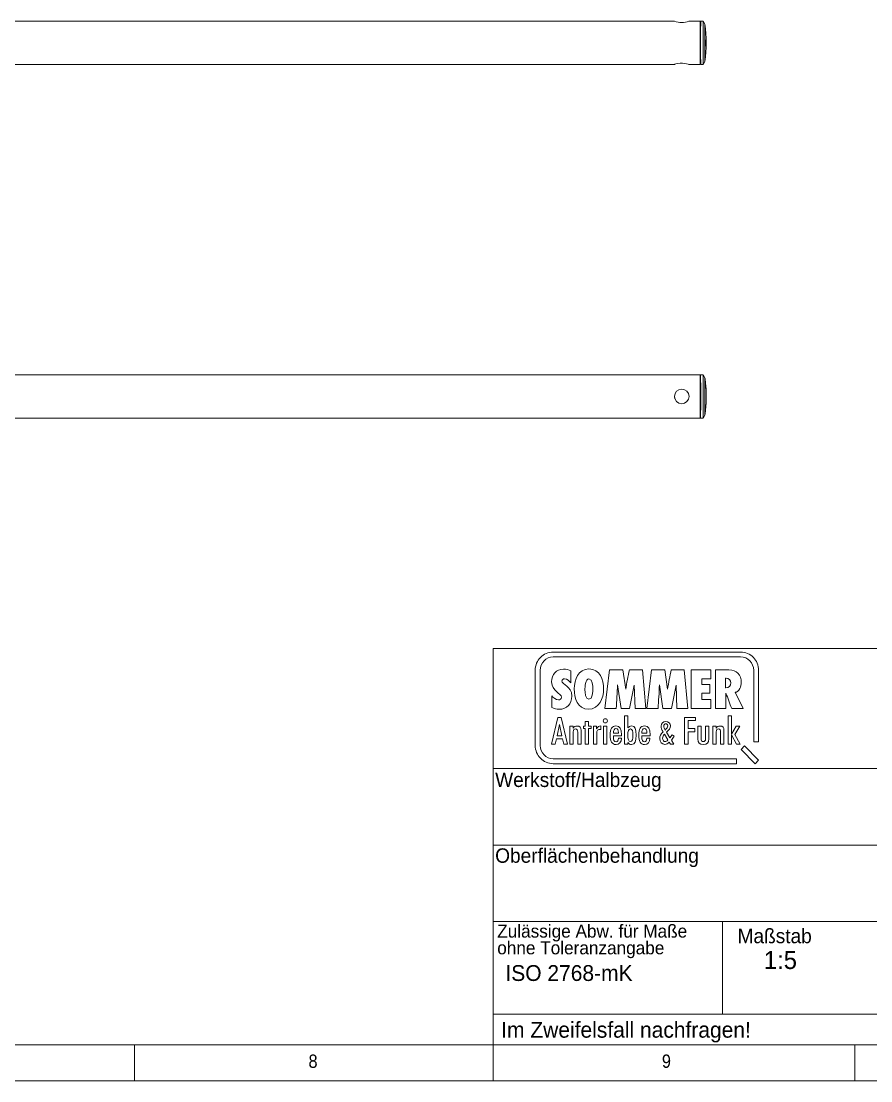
# Model space of a CAD drawing. Header units: millimetres. Extents: x 2 to 603, y 5 to 415.
# Drawn here: x 331.3 to 449.2, y 5 to 152.1 of the extents above; entities that cross this region are included whole.
import ezdxf

# ---------------------------------------------------------------- set-up
doc = ezdxf.new("R2010")
doc.units = ezdxf.units.MM
doc.linetypes.add('SLD-Durchgehend', pattern=[0])
doc.linetypes.add('SLD-Phantom', pattern=[12.7, 6.35, -1.27, 1.27, -1.27, 1.27, -1.27])
doc.styles.add('SLDTEXTSTYLE0', font='GOTHIC.TTF', dxfattribs={"width": 0.913})
doc.styles.add('SLDTEXTSTYLE1', font='ARIAL.TTF', dxfattribs={"width": 0.948})

# ---------------------------------------------------------------- blocks, each defined once
blk = doc.blocks.new('Logo_Sommer')
at = {"color": 7, "linetype": 'SLD-Durchgehend', "lineweight": 15}
for p, q in [((4.195835, 0), (-4.195835, 0)), ((-4.195835, -0.22029), (4.195835, -0.22029)), ((-5.000005, -0.8204), (-5.000005, -4.17961)), ((-4.779705, -4.17961), (-4.779705, -0.8204)), ((-3.404655, -0.84922), (-3.404655, -1.37862)), ((-1.878455, -2.53293), (-1.672575, -0.79524)), ((-1.672575, -0.79524), (-1.076011, -0.79524)), ((-1.076011, -0.79524), (-0.949565, -1.66776)), ((-0.785345, -0.79524), (-0.204475, -0.79524)), ((-0.204475, -0.79524), (-0.045165, -2.53293)), ((-0.004755, -2.53293), (0.202355, -0.79551)), ((0.202355, -0.79551), (0.795475, -0.79551)), ((0.795475, -0.79551), (0.925375, -1.66804)), ((1.089585, -0.79551), (1.670455, -0.79551)), ((1.670455, -0.79551), (1.829765, -2.5332)), ((1.986335, -2.53293), (1.986335, -0.79524)), ((1.986335, -0.79524), (2.868675, -0.79524)), ((2.868675, -0.79524), (2.868675, -1.20209)), ((3.066415, -2.53048), (3.066415, -0.79524)), ((3.066415, -0.79524), (3.671785, -0.79524)), ((4.779705, -0.8204), (4.779705, -4.02195)), ((4.999995, -4.02195), (4.999995, -0.8204)), ((2.456915, -1.20209), (2.456915, -1.45208)), ((2.868675, -1.20209), (2.456915, -1.20209)), ((3.524725, -1.17023), (3.524725, -1.59668)), ((-1.157885, -2.53293), (-1.317195, -1.46924)), ((-0.567215, -1.47904), (-0.777995, -2.53293)), ((-0.532905, -2.53293), (-0.567215, -1.47904)), ((0.717045, -2.5332), (0.557735, -1.46951)), ((1.307715, -1.47932), (1.096935, -2.5332)), ((1.342035, -2.5332), (1.307715, -1.47932)), ((2.454465, -1.84178), (2.454465, -2.12363)), ((2.819655, -1.84178), (2.454465, -1.84178)), ((2.456915, -1.45208), (2.819655, -1.45208)), ((2.819655, -1.45208), (2.819655, -1.84178)), ((3.524725, -1.59668), (3.529635, -1.59668)), ((3.527185, -1.84178), (3.527185, -2.53048)), ((3.951185, -1.80256), (4.301675, -2.53293)), ((-4.262475, -2.48888), (-4.262475, -1.95703)), ((-4.262475, -1.95703), (-4.261041, -1.95703)), ((2.454465, -2.12363), (2.861315, -2.12363)), ((2.861315, -2.12363), (2.861315, -2.53293)), ((-1.376015, -2.53293), (-1.878455, -2.53293)), ((-0.777995, -2.53293), (-1.157885, -2.53293)), ((-0.045165, -2.53293), (-0.532905, -2.53293)), ((0.497685, -2.53293), (-0.004755, -2.53293)), ((1.096935, -2.5332), (0.717045, -2.5332)), ((1.829765, -2.5332), (1.342035, -2.5332)), ((2.861315, -2.53293), (1.986335, -2.53293)), ((3.527185, -2.53048), (3.066415, -2.53048)), ((4.301675, -2.53293), (3.794335, -2.53293)), ((-4.268855, -4.12656), (-3.986155, -2.9285)), ((-3.909985, -3.23768), (-4.018315, -3.75689)), ((-3.986155, -2.9285), (-3.833805, -2.9285)), ((-3.801645, -3.75689), (-3.909985, -3.23768)), ((-3.833805, -2.9285), (-3.551105, -4.12656)), ((-2.760575, -3.10325), (-2.611615, -3.10325)), ((-2.760575, -3.32169), (-2.760575, -3.10325)), ((-2.611615, -3.10325), (-2.611615, -3.32169)), ((-2.056375, -3.30657), (-2.056375, -3.46283)), ((-0.996685, -2.85456), (-0.847725, -2.85456)), ((-0.996685, -4.12656), (-0.996685, -2.85456)), ((-0.847725, -2.85456), (-0.847725, -3.40066)), ((1.677755, -2.9285), (2.172045, -2.9285)), ((1.677755, -4.12656), (1.677755, -2.9285)), ((1.840265, -3.073), (1.840265, -3.43091)), ((2.172045, -3.073), (1.840265, -3.073)), ((2.172045, -2.9285), (2.172045, -3.073)), ((3.636305, -2.85456), (3.785275, -2.85456)), ((3.636305, -4.12656), (3.636305, -2.85456)), ((3.785275, -2.85456), (3.785275, -3.67959)), ((-4.018315, -3.75689), (-3.801645, -3.75689)), ((-3.444455, -3.32169), (-3.297185, -3.32169)), ((-3.444455, -4.12656), (-3.444455, -3.32169)), ((-3.297185, -3.32169), (-3.297185, -3.40235)), ((-3.295495, -3.56702), (-3.295495, -4.12656)), ((-3.099135, -4.12656), (-3.099135, -3.5855)), ((-2.950165, -3.51324), (-2.950165, -4.12656)), ((-2.841835, -3.32169), (-2.760575, -3.32169)), ((-2.841835, -3.43091), (-2.841835, -3.32169)), ((-2.760575, -3.43091), (-2.841835, -3.43091)), ((-2.760575, -4.12656), (-2.760575, -3.43091)), ((-2.611615, -3.32169), (-2.499885, -3.32169)), ((-2.611615, -3.43091), (-2.611615, -4.12656)), ((-2.499885, -3.43091), (-2.611615, -3.43091)), ((-2.499885, -3.32169), (-2.499885, -3.43091)), ((-2.396625, -3.32169), (-2.252745, -3.32169)), ((-2.396625, -4.12656), (-2.396625, -3.32169)), ((-2.252745, -3.32169), (-2.252745, -3.43931)), ((-2.249355, -3.64095), (-2.249355, -4.12656)), ((-2.056375, -3.46283), (-2.081775, -3.46283)), ((-1.937875, -3.32169), (-1.788915, -3.32169)), ((-1.937875, -4.12656), (-1.937875, -3.32169)), ((-1.788915, -3.32169), (-1.788915, -4.12656)), ((-1.502845, -3.63591), (-1.276005, -3.63591)), ((-1.502845, -3.75185), (-1.502845, -3.77538)), ((-1.132115, -3.75185), (-1.502845, -3.75185)), ((-1.276005, -3.63591), (-1.276005, -3.61575)), ((-1.132115, -3.7048), (-1.132115, -3.75185)), ((-0.228165, -3.63591), (-0.001325, -3.63591)), ((-0.228165, -3.75185), (-0.228165, -3.77538)), ((0.142565, -3.75185), (-0.228165, -3.75185)), ((-0.001325, -3.63591), (-0.001325, -3.61575)), ((0.142565, -3.7048), (0.142565, -3.75185)), ((0.940305, -3.93635), (0.784125, -3.68409)), ((0.879255, -3.59531), (1.029745, -3.8377)), ((1.029745, -3.8377), (1.124865, -3.70805)), ((1.218575, -3.77429), (1.095055, -3.94199)), ((1.124865, -3.70805), (1.218575, -3.77429)), ((1.840265, -3.43091), (2.144965, -3.43091)), ((1.840265, -3.57374), (1.840265, -4.12656)), ((2.144965, -3.57374), (1.840265, -3.57374)), ((2.144965, -3.43091), (2.144965, -3.57374)), ((2.277005, -3.32169), (2.425965, -3.32169)), ((2.277005, -3.88964), (2.277005, -3.32169)), ((2.425965, -3.32169), (2.425965, -3.89804)), ((2.622335, -3.32169), (2.772985, -3.32169)), ((2.622335, -3.89804), (2.622335, -3.32169)), ((2.772985, -3.32169), (2.772985, -3.88964)), ((2.955815, -3.32169), (3.103085, -3.32169)), ((2.955815, -4.12656), (2.955815, -3.32169)), ((3.103085, -3.32169), (3.103085, -3.40235)), ((3.104775, -3.56702), (3.104775, -4.12656)), ((3.301135, -4.12656), (3.301135, -3.5855)), ((3.450105, -3.51324), (3.450105, -4.12656)), ((3.785275, -3.67959), (4.000255, -3.32169)), ((3.785275, -3.70312), (3.785275, -4.12656)), ((4.008725, -4.12656), (3.785275, -3.70312)), ((4.159385, -3.32169), (3.935935, -3.69136)), ((3.935935, -3.69136), (4.169535, -4.12656)), ((4.000255, -3.32169), (4.159385, -3.32169)), ((-4.104655, -4.12656), (-4.268855, -4.12656)), ((-4.048795, -3.89132), (-4.104655, -4.12656)), ((-3.772865, -3.89132), (-4.048795, -3.89132)), ((-3.715315, -4.12656), (-3.772865, -3.89132)), ((-3.551105, -4.12656), (-3.715315, -4.12656)), ((-3.295495, -4.12656), (-3.444455, -4.12656)), ((-2.950165, -4.12656), (-3.099135, -4.12656)), ((-2.611615, -4.12656), (-2.760575, -4.12656)), ((-2.249355, -4.12656), (-2.396625, -4.12656)), ((-1.788915, -4.12656), (-1.937875, -4.12656)), ((-1.277695, -3.85771), (-1.140585, -3.85771)), ((-1.140585, -3.85771), (-1.140585, -3.86779)), ((-0.847725, -4.12656), (-0.996685, -4.12656)), ((-0.847725, -4.04758), (-0.847725, -4.12656)), ((-0.003015, -3.85771), (0.134095, -3.85771)), ((0.134095, -3.85771), (0.134095, -3.86779)), ((1.055305, -4.1266), (1.002765, -4.04205)), ((1.208635, -4.1266), (1.055305, -4.1266)), ((1.095055, -3.94199), (1.208635, -4.1266)), ((1.840265, -4.12656), (1.677755, -4.12656)), ((3.104775, -4.12656), (2.955815, -4.12656)), ((3.450105, -4.12656), (3.301135, -4.12656)), ((3.785275, -4.12656), (3.636305, -4.12656)), ((4.169535, -4.12656), (4.008725, -4.12656)), ((4.367475, -4.20337), (4.213635, -4.35722)), ((5.000035, -4.8462), (4.367475, -4.20337)), ((4.779705, -4.02195), (4.999995, -4.02195)), ((4.213635, -4.35722), (4.846195, -5.00004)), ((4.012505, -4.77972), (-4.195835, -4.77972)), ((-4.195835, -5.00001), (4.012505, -5.00001)), ((4.012505, -5.00001), (4.012505, -4.77972)), ((4.846195, -5.00004), (5.000035, -4.8462))]:
    blk.add_line(p, q, dxfattribs=at)
at = {"color": 8, "linetype": 'Continuous', "lineweight": 15}
for points in [[(-4.764725, -0.24219), (-4.618705, -0.09276), (-4.417305, 0), (-4.195835, 0)], [(4.195835, 0), (4.417295, 0), (4.618705, -0.09276), (4.764725, -0.24219)], [(-5.000005, -0.8204), (-5.000005, -0.59544), (-4.909885, -0.39076), (-4.764725, -0.24219)], [(-4.607245, -0.39536), (-4.713645, -0.50424), (-4.779705, -0.65471), (-4.779705, -0.8204)], [(-4.195835, -0.22029), (-4.356065, -0.22029), (-4.501705, -0.28734), (-4.607245, -0.39536)], [(4.607245, -0.39536), (4.501705, -0.28734), (4.356065, -0.22029), (4.195835, -0.22029)], [(4.779705, -0.8204), (4.779705, -0.65471), (4.713645, -0.50424), (4.607245, -0.39536)], [(4.764725, -0.24219), (4.909885, -0.39076), (4.999995, -0.59544), (4.999995, -0.8204)], [(-3.733075, -0.76834), (-4.076205, -0.76834), (-4.267385, -1.00363), (-4.267385, -1.33451)], [(-3.404655, -0.84922), (-3.492885, -0.79285), (-3.627695, -0.76834), (-3.733075, -0.76834)], [(-2.595445, -0.75609), (-3.075825, -0.75609), (-3.252285, -1.24382), (-3.252285, -1.65067)], [(-1.938595, -1.65802), (-1.938595, -1.24137), (-2.100355, -0.75609), (-2.595445, -0.75609)], [(-0.785345, -0.79524), (-0.849065, -1.08445), (-0.900535, -1.3761), (-0.949565, -1.66776)], [(1.089585, -0.79551), (1.025865, -1.08472), (0.974395, -1.37637), (0.925375, -1.66804)], [(4.223245, -1.3614), (4.223245, -1.02072), (4.017365, -0.79524), (3.671785, -0.79524)], [(-4.267385, -1.33451), (-4.267385, -1.75851), (-3.826215, -1.83694), (-3.826215, -2.02811)], [(-3.806605, -1.29529), (-3.806605, -1.23647), (-3.737985, -1.19725), (-3.686515, -1.19725)], [(-3.362995, -1.97664), (-3.362995, -1.50362), (-3.806605, -1.47175), (-3.806605, -1.29529)], [(-3.686515, -1.19725), (-3.563965, -1.19725), (-3.475735, -1.29284), (-3.404655, -1.37862)], [(-2.774355, -1.68989), (-2.774355, -1.57715), (-2.754755, -1.20216), (-2.595445, -1.20216)], [(-2.595445, -1.20216), (-2.438585, -1.20216), (-2.421425, -1.54038), (-2.421425, -1.65067)], [(3.524725, -1.17023), (3.532085, -1.17023), (3.539435, -1.17023), (3.546795, -1.17023)], [(3.752665, -1.3761), (3.752665, -1.5109), (3.661985, -1.59668), (3.529635, -1.59668)], [(3.546795, -1.17023), (3.659535, -1.16777), (3.752665, -1.26827), (3.752665, -1.3761)], [(3.951185, -1.80256), (4.142365, -1.80256), (4.223245, -1.51336), (4.223245, -1.3614)], [(-3.252285, -1.65067), (-3.252285, -2.05997), (-3.107685, -2.55996), (-2.612595, -2.55996)], [(-2.602795, -2.11635), (-2.747395, -2.11635), (-2.774355, -1.79282), (-2.774355, -1.68989)], [(-2.612595, -2.55996), (-2.137125, -2.55996), (-1.938595, -2.06488), (-1.938595, -1.65802)], [(-2.421425, -1.65067), (-2.421425, -1.77076), (-2.431225, -2.11635), (-2.602795, -2.11635)], [(-1.376015, -2.53293), (-1.351505, -2.18), (-1.324555, -1.82217), (-1.317195, -1.46924)], [(0.497685, -2.53293), (0.522185, -2.18), (0.550385, -1.82244), (0.557735, -1.46951)], [(3.527185, -1.84178), (3.639925, -2.06236), (3.706095, -2.30255), (3.794335, -2.53293)], [(-3.958738, -2.145913), (-4.066574, -2.144983), (-4.202953, -2.043324), (-4.261041, -1.95703)], [(-3.826215, -2.02811), (-3.824826, -2.099176), (-3.89503, -2.144667), (-3.958738, -2.145913)], [(-3.931605, -2.56241), (-3.583575, -2.56241), (-3.362995, -2.31977), (-3.362995, -1.97664)], [(-4.262475, -2.48888), (-4.149735, -2.5281), (-4.051695, -2.56241), (-3.931605, -2.56241)], [(-3.126215, -3.31329), (-3.202395, -3.31329), (-3.258255, -3.34353), (-3.297185, -3.40235)], [(-2.950165, -3.51324), (-2.950165, -3.37882), (-3.006025, -3.31329), (-3.126215, -3.31329)], [(-2.056375, -3.30657), (-2.146095, -3.31161), (-2.210425, -3.35026), (-2.252745, -3.43931)], [(-1.863395, -2.98563), (-1.917565, -2.98563), (-1.958195, -3.02763), (-1.958195, -3.08141)], [(-1.958195, -3.08141), (-1.958195, -3.13517), (-1.917565, -3.1755), (-1.863395, -3.1755)], [(-1.768595, -3.08141), (-1.768595, -3.02763), (-1.810915, -2.98563), (-1.863395, -2.98563)], [(-1.863395, -3.1755), (-1.810915, -3.1755), (-1.768595, -3.1335), (-1.768595, -3.08141)], [(-1.389425, -3.30657), (-1.560395, -3.30657), (-1.643345, -3.44267), (-1.643345, -3.71992)], [(-1.132115, -3.7048), (-1.132115, -3.42923), (-1.203215, -3.30657), (-1.389425, -3.30657)], [(-0.686905, -3.30825), (-0.756315, -3.30825), (-0.807095, -3.33681), (-0.847725, -3.40066)], [(-0.478695, -3.72496), (-0.478695, -3.44603), (-0.541325, -3.30825), (-0.686905, -3.30825)], [(-0.114745, -3.30657), (-0.285715, -3.30657), (-0.368665, -3.44267), (-0.368665, -3.71992)], [(0.142565, -3.7048), (0.142565, -3.42923), (0.071465, -3.30657), (-0.114745, -3.30657)], [(0.842335, -3.10769), (0.715985, -3.10769), (0.635055, -3.19225), (0.635055, -3.31768)], [(0.635055, -3.31768), (0.635055, -3.39237), (0.662035, -3.48397), (0.721665, -3.5798)], [(0.758575, -3.31486), (0.758575, -3.25144), (0.792645, -3.2148), (0.845175, -3.2148)], [(0.816785, -3.49384), (0.781295, -3.42619), (0.758575, -3.37123), (0.758575, -3.31486)], [(0.930365, -3.30217), (0.930365, -3.36418), (0.892025, -3.42196), (0.816785, -3.49384)], [(1.053885, -3.30781), (1.053885, -3.19507), (0.963015, -3.10769), (0.842335, -3.10769)], [(0.845175, -3.2148), (0.896285, -3.2148), (0.930365, -3.24862), (0.930365, -3.30217)], [(0.879255, -3.59531), (0.994255, -3.49102), (1.053885, -3.39941), (1.053885, -3.30781)], [(3.274055, -3.31329), (3.197875, -3.31329), (3.142015, -3.34353), (3.103085, -3.40235)], [(3.450105, -3.51324), (3.450105, -3.37882), (3.394245, -3.31329), (3.274055, -3.31329)], [(-3.295495, -3.56702), (-3.295495, -3.48636), (-3.261645, -3.44435), (-3.195625, -3.44435)], [(-3.195625, -3.44435), (-3.116055, -3.44435), (-3.099135, -3.48972), (-3.099135, -3.5855)], [(-2.249355, -3.64095), (-2.249355, -3.51829), (-2.196875, -3.46283), (-2.081775, -3.46283)], [(-1.643345, -3.71992), (-1.643345, -4.00726), (-1.567165, -4.14196), (-1.380955, -4.14196)], [(-1.502845, -3.63591), (-1.502845, -3.49812), (-1.462215, -3.42755), (-1.387735, -3.42755)], [(-1.382655, -4.01566), (-1.468985, -4.01566), (-1.502845, -3.93836), (-1.502845, -3.77538)], [(-1.387735, -3.42755), (-1.306475, -3.42755), (-1.276005, -3.48804), (-1.276005, -3.61575)], [(-0.852795, -3.72496), (-0.852795, -3.53845), (-0.829095, -3.44603), (-0.741075, -3.44603)], [(-0.741075, -4.0039), (-0.829095, -4.0039), (-0.852795, -3.91148), (-0.852795, -3.72496)], [(-0.741075, -3.44603), (-0.653045, -3.44603), (-0.629355, -3.53677), (-0.629355, -3.72496)], [(-0.629355, -3.72496), (-0.629355, -3.91316), (-0.653045, -4.0039), (-0.741075, -4.0039)], [(-0.686905, -4.14196), (-0.541325, -4.14196), (-0.478695, -4.0039), (-0.478695, -3.72496)], [(-0.368665, -3.71992), (-0.368665, -4.00726), (-0.292485, -4.14196), (-0.106275, -4.14196)], [(-0.228165, -3.63591), (-0.228165, -3.49812), (-0.187535, -3.42755), (-0.113055, -3.42755)], [(-0.107975, -4.01566), (-0.194305, -4.01566), (-0.228165, -3.93836), (-0.228165, -3.77538)], [(-0.113055, -3.42755), (-0.031795, -3.42755), (-0.001325, -3.48804), (-0.001325, -3.61575)], [(0.721665, -3.5798), (0.623695, -3.67845), (0.575425, -3.76724), (0.575425, -3.86589)], [(0.700365, -3.86166), (0.700365, -3.80106), (0.727335, -3.74469), (0.784125, -3.68409)], [(3.104775, -3.56702), (3.104775, -3.48636), (3.138625, -3.44435), (3.204645, -3.44435)], [(3.204645, -3.44435), (3.284215, -3.44435), (3.301135, -3.48972), (3.301135, -3.5855)], [(-4.764725, -4.75781), (-4.909885, -4.60925), (-5.000005, -4.40457), (-5.000005, -4.17961)], [(-4.779705, -4.17961), (-4.779705, -4.3453), (-4.713645, -4.49577), (-4.607245, -4.60465)], [(-1.277695, -3.85771), (-1.281085, -3.96357), (-1.314935, -4.01566), (-1.382655, -4.01566)], [(-1.380955, -4.14196), (-1.233685, -4.14196), (-1.140585, -4.03919), (-1.140585, -3.86779)], [(-0.847725, -4.04758), (-0.807095, -4.11144), (-0.756315, -4.14196), (-0.686905, -4.14196)], [(-0.003015, -3.85771), (-0.006405, -3.96357), (-0.040255, -4.01566), (-0.107975, -4.01566)], [(-0.106275, -4.14196), (0.040995, -4.14196), (0.134095, -4.03919), (0.134095, -3.86779)], [(0.575425, -3.86589), (0.575425, -4.02373), (0.673385, -4.13812), (0.805425, -4.13812)], [(0.821045, -4.01245), (0.752895, -4.01245), (0.700365, -3.95186), (0.700365, -3.86166)], [(0.805425, -4.13812), (0.876405, -4.13812), (0.940305, -4.10687), (1.002765, -4.04205)], [(0.940305, -3.93635), (0.901965, -3.98709), (0.863635, -4.01245), (0.821045, -4.01245)], [(2.277005, -3.88964), (2.277005, -4.06607), (2.349795, -4.14196), (2.524155, -4.14196)], [(2.524155, -4.01062), (2.459825, -4.01062), (2.425965, -3.97197), (2.425965, -3.89804)], [(2.524155, -4.14196), (2.698505, -4.14196), (2.772985, -4.06607), (2.772985, -3.88964)], [(2.622335, -3.89804), (2.622335, -3.97197), (2.588475, -4.01062), (2.524155, -4.01062)], [(-4.607245, -4.60465), (-4.501705, -4.71267), (-4.356065, -4.77972), (-4.195835, -4.77972)], [(-4.195835, -5.00001), (-4.417305, -5.00001), (-4.618705, -4.90725), (-4.764725, -4.75781)]]:
    blk.add_open_spline(points, degree=3, dxfattribs=at)
blk = doc.blocks.new('Block1')
at = {"color": 7, "linetype": 'Continuous'}
blk.add_blockref('Logo_Sommer', (-0.000015, 2.50002), dxfattribs=at)
blk = doc.blocks.new('Block-Logo_Sommer2')
at = {"color": 7, "linetype": 'Continuous'}
blk.add_blockref('Block1', (-1.24292, 2.01016), dxfattribs=at)
blk = doc.blocks.new('SOMMER_Logo3')
at = {"color": 7, "linetype": 'Continuous', "xscale": 3.100000000000002, "yscale": 3.100000000000002, "zscale": 3.100000000000002}
blk.add_blockref('Block-Logo_Sommer2', (12.71, -39.15), dxfattribs=at)
blk = doc.blocks.new('SW_NOTE_0')
at = {"color": 0, "linetype": 'Continuous', "lineweight": 0, "char_height": 1.8, "attachment_point": 1, "style": 'SLDTEXTSTYLE1'}
for s, insert in [('Zulässige Abw. für Maße', (0, 2.32)), ('ohne Toleranzangabe', (0, 0))]:
    blk.add_mtext(s, dxfattribs=dict(at, insert=insert))

msp = doc.modelspace()

# ---------------------------------------------------------------- linework, layer by layer
at = {"color": 7, "linetype": 'SLD-Durchgehend', "lineweight": 15}
for p, q in [((421.9585, 152.0658), (311.1985, 152.0658)), ((425.5085, 152.0658), (423.9648, 152.0658)), ((425.5685, 152.0058), (425.5085, 152.0658)), ((425.5085, 149.0658), (425.5085, 152.0658)), ((425.5685, 152.0058), (425.5685, 149.0658)), ((425.9375, 152.0658), (425.5947, 152.0658)), ((426.1685, 151.6658), (425.9375, 152.0658)), ((425.9375, 146.0658), (425.9375, 152.0658)), ((426.1685, 151.6658), (426.1685, 146.4658)), ((425.5877, 151.2658), (425.5685, 151.2658)), ((425.5085, 146.0658), (425.5085, 149.0658)), ((425.5685, 149.0658), (425.5685, 146.1258)), ((311.1985, 146.0658), (421.9585, 146.0658)), ((423.9648, 146.0658), (425.5085, 146.0658)), ((425.5085, 146.0658), (425.5685, 146.1258)), ((425.5685, 146.8658), (425.5877, 146.8658)), ((425.5947, 146.0658), (425.9375, 146.0658)), ((425.9375, 146.0658), (426.1685, 146.4658)), ((425.5085, 102.9796), (311.1985, 102.9796)), ((425.5085, 96.9796), (425.5085, 102.9796)), ((425.9375, 102.9796), (425.5685, 102.9796)), ((425.5685, 102.9196), (425.5685, 102.9796)), ((426.1685, 102.5796), (425.9375, 102.9796)), ((425.9375, 96.9796), (425.9375, 102.9796)), ((425.5685, 102.9196), (425.5685, 97.0396)), ((426.1685, 102.5796), (426.1685, 97.3796)), ((425.5728, 100.8551), (425.5728, 100.4761)), ((425.5728, 99.483), (425.5728, 99.1041)), ((425.9375, 96.9796), (426.1685, 97.3796)), ((311.1985, 96.9796), (425.5085, 96.9796)), ((425.5685, 96.9796), (425.5685, 97.0396)), ((425.5685, 96.9796), (425.9375, 96.9796))]:
    msp.add_line(p, q, dxfattribs=at)
at = {"color": 7, "linetype": 'SLD-Phantom', "lineweight": 0}
for p, q in [((425.5685, 100.4761), (425.5728, 100.4761)), ((425.5728, 100.4761), (425.5872, 100.4473)), ((425.5728, 99.483), (425.5685, 99.483)), ((425.5872, 99.5119), (425.5728, 99.483)), ((426.2587, 98.052), (426.2596, 98.0621))]:
    msp.add_line(p, q, dxfattribs=at)
at = {"color": 7, "linetype": 'SLD-Durchgehend', "lineweight": 0}
for p, q in [((396.8035, 65), (584.0035, 65)), ((396.8035, 65), (396.8035, 10.0966)), ((584.0035, 48.3466), (396.8035, 48.3466)), ((451.4035, 37.7166), (396.8035, 37.7166)), ((396.8035, 27.0966), (583.7031, 27.0966)), ((428.6035, 27.0966), (428.6035, 14.25)), ((396.8035, 14.25), (451.4035, 14.25)), ((10, 10), (584.0035, 10)), ((347, 5), (347, 10)), ((396.8035, 10.0966), (396.8035, 5)), ((447, 10), (447, 5)), ((5, 5), (589, 5))]:
    msp.add_line(p, q, dxfattribs=at)
at = {"color": 7, "linetype": 'SLD-Durchgehend', "lineweight": 15, "flags": 128}
for points in [[(425.5947, 152.0658), (425.5943, 152.0289), (425.5934, 151.919), (425.5918, 151.7388), (425.5896, 151.4929), (425.587, 151.1871), (425.5839, 150.8292), (425.5803, 150.4278), (425.5766, 149.9929), (425.5726, 149.5351), (425.5685, 149.0658)], [(425.5685, 149.8135), (425.5713, 149.8253), (425.5754, 149.8641)], [(425.577, 148.0837), (425.5728, 148.5679), (425.5685, 149.0658)], [(425.577, 148.0837), (425.5808, 147.6588), (425.5842, 147.2674), (425.5872, 146.919), (425.5898, 146.6218), (425.5919, 146.383), (425.5934, 146.2082), (425.5943, 146.1016), (425.5947, 146.0658)], [(421.9585, 146.0658), (422.0118, 146.0834), (422.1645, 146.1288), (422.4079, 146.1859), (422.7243, 146.2304), (423.0598, 146.2395), (423.3698, 146.2126), (423.6415, 146.1619), (423.8529, 146.1057), (423.9655, 146.0702), (423.9648, 146.0704)], [(425.577, 102.8143), (425.5728, 102.938), (425.5685, 102.9796)], [(426.2609, 101.8837), (426.2607, 101.8852), (426.2587, 101.908)], [(426.2679, 101.8048), (426.2613, 101.8789), (426.2608, 101.8837)], [(426.3177, 101.2462), (426.3163, 101.2621), (426.3046, 101.3929), (426.292, 101.5348), (426.2797, 101.6717), (426.2694, 101.7879), (426.2679, 101.8048)], [(425.5872, 100.4473), (425.5759, 100.3804), (425.5685, 100.367)], [(426.3179, 101.2435), (426.3179, 101.2435), (426.306, 101.378)], [(426.3335, 101.0685), (426.3328, 101.0769), (426.3276, 101.1348), (426.318, 101.2434), (426.3177, 101.2462)], [(421.9585, 99.9796), (422.01, 99.661), (422.0129, 99.6554)], [(425.5685, 99.5903), (425.5816, 99.5594), (425.5872, 99.5119)], [(426.2679, 98.1543), (426.2772, 98.2588), (426.2891, 98.3918), (426.3017, 98.534), (426.3097, 98.6236)], [(426.3098, 98.6236), (426.3207, 98.7466), (426.3294, 98.8445), (426.3333, 98.8881), (426.3335, 98.8907)], [(425.5685, 96.9796), (425.5728, 97.0212), (425.577, 97.1448)], [(426.2587, 98.0511), (426.2594, 98.0594), (426.2597, 98.0621)], [(426.2596, 98.0621), (426.2599, 98.0653), (426.2654, 98.1271), (426.2679, 98.1543)]]:
    msp.add_lwpolyline(points, dxfattribs=at)
at = {"color": 7, "linetype": 'SLD-Phantom', "lineweight": 0, "flags": 128}
for points in [[(426.2679, 149.3458), (426.2698, 149.3687), (426.2727, 149.3969), (426.2838, 149.465), (426.2963, 149.4883), (426.3088, 149.4637), (426.3198, 149.3938), (426.3282, 149.2868), (426.3329, 149.155), (426.3334, 149.0136), (426.3298, 148.8783), (426.3256, 148.8043), (426.3163, 148.7091), (426.3046, 148.6543), (426.292, 148.6459), (426.2797, 148.6852), (426.2694, 148.7677), (426.2679, 148.7858)], [(426.2608, 101.8837), (426.2585, 101.9098), (426.2587, 101.9072)], [(425.5685, 100.4347), (425.569, 100.4371), (425.5728, 100.4761)], [(426.3332, 101.0715), (426.3334, 101.0692), (426.3298, 101.1099), (426.3256, 101.1566), (426.3177, 101.2462)], [(425.5728, 99.483), (425.569, 99.522), (425.5685, 99.5245)], [(426.3097, 98.6236), (426.3138, 98.6692), (426.3238, 98.7819), (426.3307, 98.8591), (426.3336, 98.8922), (426.3334, 98.8893)]]:
    msp.add_lwpolyline(points, dxfattribs=at)
at = {"color": 7, "linetype": 'SLD-Durchgehend', "lineweight": 15}
msp.add_circle((422.9685, 99.9796), 1.01, dxfattribs=at)
for centre, radius, start, end in [((422.9683, 154.9729), 3.0775, 250.844838, 288.893163), ((409.3685, 149.0658), 17, 351.202589, 8.797411), ((430.1805, 149.0658), 3.9226, 175.906996, 184.093004), ((426.8689, 148.822), 0.6014, 181.073047, 192.494606), ((427.0551, 149.2886), 0.7883, 169.065783, 176.59899), ((409.3685, 99.9796), 17, 6.511251, 8.797411), ((409.3685, 99.9796), 17, 356.322007, 3.681853), ((409.3685, 99.9796), 17, 351.202589, 353.490193)]:
    msp.add_arc(centre, radius, start, end, dxfattribs=at)
at = {"color": 7, "linetype": 'SLD-Phantom', "lineweight": 0}
for centre, start_param, end_param in [((425.5684, 101.4796), 3.81672419, 6.28100367), ((425.5684, 98.4796), 3.14377429, 5.60805377)]:
    msp.add_ellipse(centre, major_axis=(0, 0.8), ratio=0.00872687, start_param=start_param, end_param=end_param, dxfattribs=at)
at = {"color": 7, "linetype": 'SLD-Durchgehend', "lineweight": 15}
for major_axis, start_param, end_param in [((0, 3), 3.47509701, 5.94967929), ((0, 2.2), 4.49815711, 4.92662085)]:
    msp.add_ellipse((425.5685, 99.9796), major_axis=major_axis, ratio=0.00872687, start_param=start_param, end_param=end_param, dxfattribs=at)

# ---------------------------------------------------------------- block references
at = {"color": 7, "linetype": 'Continuous'}
msp.add_blockref('SOMMER_Logo3', (409.2729, 89.6801), dxfattribs=at)
at = {"color": 7, "linetype": 'Continuous', "lineweight": 0}
msp.add_blockref('SW_NOTE_0', (397.3582, 24.355), dxfattribs=at)

# ---------------------------------------------------------------- texts
at = {"color": 7, "linetype": 'Continuous', "lineweight": 0, "attachment_point": 1}
for s, insert, char_height, style in [('Werkstoff/Halbzeug', (397.0696, 47.7762), 2, 'SLDTEXTSTYLE1'), ('Oberflächenbehandlung', (397.0696, 37.261), 2, 'SLDTEXTSTYLE1'), ('Maßstab', (430.7095, 26.1005), 2, 'SLDTEXTSTYLE1'), ('1:5', (434.3557, 23.0167), 2.5, 'SLDTEXTSTYLE1'), ('ISO 2768-mK', (398.4895, 21.0572), 2.2, 'SLDTEXTSTYLE1'), ('Im Zweifelsfall nachfragen!', (397.9058, 13.1824), 2.2, 'SLDTEXTSTYLE1'), ('8', (371.1667, 8.6463), 1.8521, 'SLDTEXTSTYLE0'), ('9', (420.2089, 8.6497), 1.8521, 'SLDTEXTSTYLE0')]:
    msp.add_mtext(s, dxfattribs=dict(at, insert=insert, char_height=char_height, style=style))

doc.saveas('drawing.dxf')
